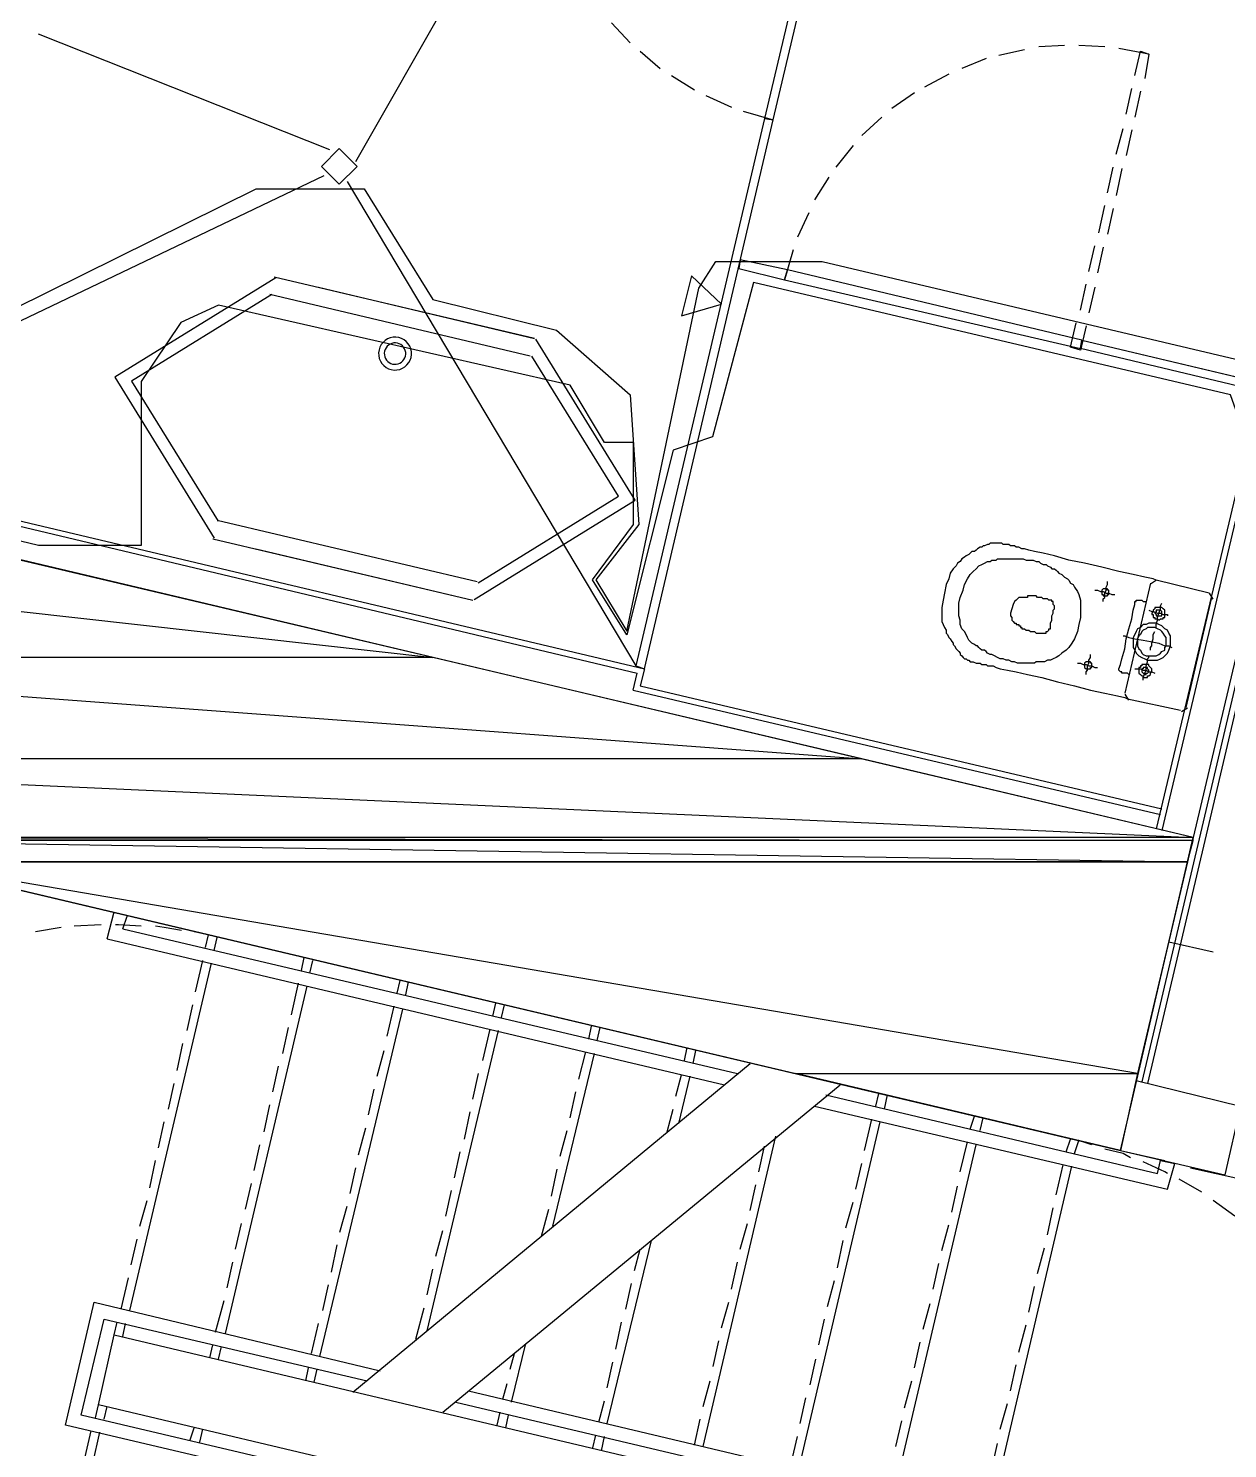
# Model space of a CAD drawing. Header units: feet. Extents: x -84 to 198, y -22 to 181.
# Drawn here: x 35.67 to 46.85, y 124.46 to 137.71 of the extents above; entities that cross this region are included whole.
import ezdxf

# ---------------------------------------------------------------- set-up
doc = ezdxf.new("R2010")
doc.units = ezdxf.units.FT
for name, color, linetype in [('A-AREA-COMUN', 252, 'CONTINUOUS'), ('A-AREA-UNIDAD', 30, 'CONTINUOUS'), ('A-LINEA', 7, 'CONTINUOUS'), ('A-LINEA-FINA', 9, 'CONTINUOUS'), ('A-MURO-CONCRETO', 8, 'CONTINUOUS')]:
    doc.layers.add(name, color=color, linetype=linetype)

msp = doc.modelspace()

# ---------------------------------------------------------------- linework, layer by layer
at = {"layer": 'A-AREA-COMUN'}
msp.add_lwpolyline([(69.568, 128.5333), (47.04, 133.8489), (46.88, 134.2933), (42.432, 135.3422), (42.048, 133.9022), (41.68, 133.7778), (41.248, 132.0533), (40.928, 132.5689), (41.312, 133.0844), (41.312, 133.8489), (41.04, 133.8489), (40.72, 134.3822), (37.44, 135.1289), (37.088, 134.9689), (36.72, 134.4178), (36.72, 132.8889), (35.76, 132.8889), (31.392, 133.9378), (30.912, 133.4222), (30.8, 132.8533), (30.56, 132.8178), (30.4, 132.1244), (29.44, 132.0178), (27.92, 127.5733)], dxfattribs=at)
at = {"layer": 'A-AREA-UNIDAD'}
msp.add_lwpolyline([(33.92, 138.6133), (31.872, 136.1422), (32, 134.8978), (31.68, 134.7022), (31.552, 134.2222), (32.992, 133.9022), (34.592, 134.6489), (34.64, 134.8978), (35.2, 134.9333), (37.792, 136.2133), (38.8, 136.2133), (39.44, 135.1822), (40.592, 134.8978), (41.28, 134.2933), (41.36, 133.0844), (40.96, 132.5689), (41.248, 132.0889), (41.92, 135.2889), (42.08, 135.5378), (43.072, 135.5378), (49.168, 134.0978), (49.2, 133.6533), (70.368, 128.6578)], dxfattribs=at)
at = {"layer": 'A-LINEA'}
for p, q in [((38.72, 136.4711), (41.16, 140.7378)), ((38.48, 136.5778), (35.76, 137.6578)), ((41.1067, 137.7644), (41.28, 137.5778)), ((44.96, 137.5111), (44.72, 137.4578)), ((45.3333, 137.5511), (45.0933, 137.5378)), ((45.7067, 137.5378), (45.4667, 137.5511)), ((41.3733, 137.4978), (41.56, 137.3378)), ((44.6, 137.4311), (44.3733, 137.3378)), ((46.12, 137.4711), (46.08, 137.2444)), ((41.6667, 137.2711), (41.88, 137.1378)), ((44.2533, 137.2844), (44.0267, 137.1644)), ((43.9333, 137.1111), (43.72, 136.9644)), ((45.9067, 136.9111), (45.96, 137.1511)), ((46.04, 137.1244), (45.9867, 136.8844)), ((41.9867, 137.0844), (42.2267, 136.9778)), ((42.3333, 136.9378), (42.6133, 136.8578)), ((42.5867, 136.9111), (42.5867, 136.9111)), ((43.6267, 136.8844), (43.44, 136.7111)), ((45.8133, 136.5378), (45.88, 136.7778)), ((45.96, 136.7644), (45.9067, 136.5244)), ((43.36, 136.6178), (43.2, 136.4178)), ((32.9867, 133.7378), (38.4267, 136.3378)), ((43.1333, 136.3244), (43, 136.1111)), ((45.7333, 136.1778), (45.7867, 136.4178)), ((45.8667, 136.4044), (45.8133, 136.1511)), ((38.64, 136.2844), (41.3333, 131.7644)), ((45.6533, 135.8044), (45.7067, 136.0578)), ((42.9467, 135.9911), (42.84, 135.7644)), ((45.7867, 136.0311), (45.7333, 135.7911)), ((45.56, 135.4444), (45.6133, 135.6844)), ((45.6933, 135.6711), (45.64, 135.4311)), ((42.7467, 135.4578), (42.3067, 135.5511)), ((42.8, 135.6444), (42.72, 135.3644)), ((42.7733, 135.4044), (42.7733, 135.4044)), ((45.48, 135.0844), (45.5333, 135.3244)), ((45.6133, 135.2978), (45.56, 135.0578)), ((37.92, 135.2311), (40.3467, 134.6578)), ((38.9458, 134.7383), (38.9374, 134.7129)), ((38.9584, 134.7618), (38.9458, 134.7383)), ((38.975, 134.7828), (38.9584, 134.7618)), ((38.9949, 134.8006), (38.975, 134.7828)), ((39.003, 134.7326), (38.9948, 134.7172)), ((39.0176, 134.8147), (38.9949, 134.8006)), ((39.0138, 134.7463), (39.003, 134.7326)), ((39.0268, 134.7579), (39.0138, 134.7463)), ((39.0425, 134.8246), (39.0176, 134.8147)), ((39.0416, 134.7671), (39.0268, 134.7579)), ((39.0578, 134.7735), (39.0416, 134.7671)), ((39.0686, 134.83), (39.0425, 134.8246)), ((39.0749, 134.7771), (39.0578, 134.7735)), ((39.0953, 134.8309), (39.0686, 134.83)), ((39.0923, 134.7776), (39.0749, 134.7771)), ((39.1096, 134.7751), (39.0923, 134.7776)), ((39.1218, 134.827), (39.0953, 134.8309)), ((39.1261, 134.7697), (39.1096, 134.7751)), ((39.1472, 134.8187), (39.1218, 134.827)), ((39.1415, 134.7614), (39.1261, 134.7697)), ((39.1552, 134.7506), (39.1415, 134.7614)), ((39.1707, 134.806), (39.1472, 134.8187)), ((39.1668, 134.7376), (39.1552, 134.7506)), ((39.176, 134.7228), (39.1668, 134.7376)), ((39.1917, 134.7895), (39.1707, 134.806)), ((39.1824, 134.7066), (39.176, 134.7228)), ((39.2095, 134.7695), (39.1917, 134.7895)), ((39.2236, 134.7468), (39.2095, 134.7695)), ((39.2335, 134.722), (39.2236, 134.7468)), ((39.2389, 134.6958), (39.2335, 134.722)), ((45.4933, 134.8044), (47.1733, 134.4044)), ((38.9374, 134.7129), (38.9336, 134.6864)), ((38.9336, 134.6864), (38.9344, 134.6597)), ((38.9344, 134.6597), (38.9398, 134.6336)), ((38.9398, 134.6336), (38.9498, 134.6087)), ((38.9498, 134.6087), (38.9638, 134.586)), ((38.9638, 134.586), (38.9816, 134.5661)), ((38.9893, 134.7007), (38.9868, 134.6834)), ((38.9868, 134.6834), (38.9874, 134.666)), ((38.9874, 134.666), (38.9909, 134.6489)), ((38.9948, 134.7172), (38.9893, 134.7007)), ((38.9909, 134.6489), (38.9974, 134.6327)), ((38.9974, 134.6327), (39.0066, 134.6179)), ((39.0066, 134.6179), (39.0182, 134.6049)), ((39.0182, 134.6049), (39.0319, 134.5941)), ((39.0319, 134.5941), (39.0472, 134.5859)), ((39.1155, 134.582), (39.1317, 134.5885)), ((39.1317, 134.5885), (39.1465, 134.5977)), ((39.1465, 134.5977), (39.1595, 134.6093)), ((39.1595, 134.6093), (39.1703, 134.623)), ((39.1703, 134.623), (39.1786, 134.6383)), ((39.1786, 134.6383), (39.184, 134.6549)), ((39.186, 134.6896), (39.1824, 134.7066)), ((39.184, 134.6549), (39.1865, 134.6721)), ((39.1865, 134.6721), (39.186, 134.6896)), ((39.1984, 134.5727), (39.2149, 134.5937)), ((39.2149, 134.5937), (39.2276, 134.6173)), ((39.2276, 134.6173), (39.2359, 134.6427)), ((39.2359, 134.6427), (39.2398, 134.6691)), ((39.2398, 134.6691), (39.2389, 134.6958)), ((38.9816, 134.5661), (39.0026, 134.5495)), ((39.0026, 134.5495), (39.0262, 134.5369)), ((39.0262, 134.5369), (39.0516, 134.5285)), ((39.0472, 134.5859), (39.0638, 134.5804)), ((39.0516, 134.5285), (39.078, 134.5247)), ((39.0638, 134.5804), (39.081, 134.5779)), ((39.078, 134.5247), (39.1047, 134.5255)), ((39.081, 134.5779), (39.0984, 134.5785)), ((39.0984, 134.5785), (39.1155, 134.582)), ((39.1047, 134.5255), (39.1309, 134.531)), ((39.1309, 134.531), (39.1557, 134.5409)), ((39.1557, 134.5409), (39.1784, 134.5549)), ((39.1784, 134.5549), (39.1984, 134.5727)), ((47.1733, 134.4044), (46.1867, 130.2444)), ((47.2133, 134.3378), (46.24, 130.2311)), ((31.3067, 134.0844), (41.3467, 131.6978)), ((31.3333, 134.1244), (41.4133, 131.7378)), ((47.3467, 133.6178), (46.5333, 130.1644)), ((47.3867, 133.5511), (46.5867, 130.1511)), ((47.4267, 133.4844), (46.64, 130.1378)), ((37.4267, 133.1244), (39.8533, 132.5511)), ((37.3867, 132.9511), (39.8133, 132.3778)), ((37.7867, 132.8578), (39.8133, 132.3778)), ((46.1333, 132.5378), (45.8933, 131.5111)), ((46.1907, 132.5632), (46.1346, 132.5285)), ((46.68, 132.4444), (46.1867, 132.5644)), ((46.4667, 131.3778), (46.7067, 132.4044)), ((46.7187, 132.387), (46.6841, 132.4432)), ((41.3067, 131.5378), (41.3467, 131.6978)), ((41.4133, 131.7378), (41.3733, 131.5778)), ((41.3733, 131.5778), (46.24, 130.4311)), ((41.3067, 131.5378), (46.2267, 130.3778)), ((45.8946, 131.5019), (45.9293, 131.4457)), ((45.92, 131.4578), (46.4133, 131.3511)), ((46.4226, 131.339), (46.4787, 131.3737)), ((46.5333, 130.1644), (46, 127.8978)), ((46.5867, 130.1511), (46.0533, 127.8844)), ((46.64, 130.1378), (46.1067, 127.8711)), ((36.4, 129.2178), (36.4667, 129.4711)), ((36.5467, 129.3111), (36.5867, 129.4311)), ((35.9733, 129.3244), (35.7333, 129.2844)), ((36.3467, 129.3511), (36.0933, 129.3378)), ((36.5467, 129.3111), (42.28, 127.9644)), ((36.4, 129.2178), (42.16, 127.8578)), ((37.3467, 129.2578), (37.2133, 129.2844)), ((37.32, 129.1378), (37.3467, 129.2578)), ((37.4, 129.1111), (37.4267, 129.2311)), ((46.3067, 129.1911), (46.72, 129.0978)), ((38.2133, 128.9244), (38.24, 129.0444)), ((36.6133, 125.7511), (37.3733, 128.9911)), ((37.2267, 128.7244), (37.2933, 129.0178)), ((38.2933, 128.8978), (38.32, 129.0178)), ((37.5067, 125.5378), (38.2667, 128.7778)), ((38.12, 128.5111), (38.1867, 128.8044)), ((39.1067, 128.7111), (39.1333, 128.8311)), ((39.1867, 128.6978), (39.2133, 128.8178)), ((37.1467, 128.3644), (37.2, 128.6044)), ((38.3867, 125.3244), (39.16, 128.5644)), ((39.0133, 128.3111), (39.08, 128.5911)), ((40, 128.4978), (40.0267, 128.6178)), ((40.08, 128.4844), (40.1067, 128.6044)), ((38.04, 128.1511), (38.0933, 128.3911)), ((39.3867, 125.5644), (40.0533, 128.3644)), ((39.9067, 128.0844), (39.9733, 128.3778)), ((40.8933, 128.2844), (40.92, 128.4044)), ((40.9733, 128.2711), (41, 128.3911)), ((37.0533, 127.9911), (37.1067, 128.2444)), ((38.92, 127.9378), (38.9867, 128.1778)), ((40.56, 126.5378), (40.9467, 128.1511)), ((40.8, 127.9111), (40.8667, 128.1644)), ((41.7867, 128.0844), (41.8133, 128.2044)), ((41.8667, 128.0578), (41.8933, 128.1778)), ((37.9467, 127.7911), (38, 128.0311)), ((38.6933, 124.9911), (42.4, 128.0578)), ((39.8133, 127.7244), (39.8667, 127.9644)), ((36.9733, 127.6311), (37.0267, 127.8711)), ((39.5333, 124.8044), (43.24, 127.8578)), ((41.7067, 127.7511), (41.76, 127.9511)), ((41.7333, 127.4978), (41.84, 127.9378)), ((46, 127.8978), (46.9733, 127.6578)), ((38.84, 127.5778), (38.8933, 127.8178)), ((40.72, 127.5511), (40.7733, 127.7911)), ((43.1067, 127.7644), (46.2, 127.0311)), ((43.5733, 127.6578), (43.6, 127.7778)), ((43.6533, 127.6311), (43.68, 127.7644)), ((37.8667, 127.4178), (37.92, 127.6711)), ((39.7333, 127.3511), (39.7867, 127.6044)), ((41.6267, 127.4178), (41.68, 127.6311)), ((43, 127.6578), (46.2933, 126.8844)), ((46.9733, 127.6578), (46.8267, 127.0178)), ((36.88, 127.2711), (36.9333, 127.5111)), ((38.7467, 127.2044), (38.8133, 127.4578)), ((42.8533, 124.2711), (43.6133, 127.5111)), ((43.4667, 127.2444), (43.5333, 127.5378)), ((44.4533, 127.4444), (44.4933, 127.5644)), ((44.5467, 127.4311), (44.5733, 127.5511)), ((40.6267, 127.1911), (40.6933, 127.4311)), ((41.96, 124.4844), (42.64, 127.3778)), ((44.36, 127.0444), (44.4267, 127.3244)), ((45.3467, 127.2311), (45.3867, 127.3511)), ((45.4267, 127.2178), (45.4667, 127.3378)), ((45.5867, 127.2978), (45.4667, 127.3378)), ((37.7733, 127.0578), (37.8267, 127.2978)), ((39.64, 126.9911), (39.6933, 127.2311)), ((42.48, 127.0444), (42.5333, 127.2844)), ((43.7467, 124.0578), (44.5067, 127.2978)), ((45.8533, 127.2444), (46.8267, 127.0178)), ((45.8533, 127.2444), (46.2667, 127.1511)), ((36.8, 126.8978), (36.8533, 127.1511)), ((38.6667, 126.8444), (38.72, 127.0844)), ((40.5467, 126.8178), (40.6, 127.0711)), ((43.3867, 126.8844), (43.44, 127.1244)), ((44.64, 123.8444), (45.4, 127.0978)), ((45.2533, 126.8311), (45.32, 127.1111)), ((46.2, 127.0311), (46.2267, 127.1511)), ((46.2267, 127.1511), (46.36, 127.1244)), ((46.2933, 126.8844), (46.36, 127.1244)), ((46.5067, 127.0844), (46.9867, 126.9778)), ((37.6933, 126.6978), (37.7467, 126.9378)), ((42.4, 126.6844), (42.4533, 126.9244)), ((44.28, 126.6711), (44.3333, 126.9111)), ((46.6133, 126.8578), (46.4, 126.9778)), ((36.7067, 126.5378), (36.7733, 126.7778)), ((39.56, 126.6311), (39.6133, 126.8711)), ((46.92, 126.6311), (46.72, 126.7778)), ((38.5733, 126.4844), (38.64, 126.7244)), ((40.4533, 126.4444), (40.52, 126.6978)), ((43.2933, 126.5244), (43.36, 126.7644)), ((45.1733, 126.4578), (45.2267, 126.7111)), ((37.6, 126.3244), (37.6533, 126.5644)), ((42.3067, 126.3244), (42.3733, 126.5644)), ((44.1867, 126.3111), (44.2533, 126.5511)), ((36.6267, 126.1778), (36.68, 126.4178)), ((39.4667, 126.2578), (39.5333, 126.4978)), ((41.0667, 124.6978), (41.48, 126.4044)), ((43.2133, 126.1511), (43.2667, 126.4044)), ((38.4933, 126.1111), (38.5467, 126.3644)), ((41.32, 126.1244), (41.3733, 126.3244)), ((45.08, 126.0978), (45.1467, 126.3378)), ((37.52, 125.9644), (37.5733, 126.2044)), ((39.3867, 125.8978), (39.44, 126.1378)), ((42.2267, 125.9511), (42.28, 126.2044)), ((44.1067, 125.9511), (44.16, 126.1911)), ((36.5333, 125.7644), (36.6, 126.0578)), ((38.4133, 125.7511), (38.4667, 125.9911)), ((41.24, 125.7644), (41.2933, 126.0044)), ((43.12, 125.7911), (43.1867, 126.0311)), ((45, 125.7378), (45.0533, 125.9778)), ((37.4133, 125.5511), (37.4933, 125.8444)), ((39.28, 125.4844), (39.36, 125.7778)), ((42.1333, 125.5911), (42.2, 125.8311)), ((44.0133, 125.5778), (44.08, 125.8178)), ((36.4667, 125.5244), (36.4933, 125.6444)), ((36.5467, 125.5111), (36.5733, 125.6311)), ((38.3067, 125.3511), (38.3733, 125.6311)), ((41.1467, 125.3911), (41.2, 125.6444)), ((43.04, 125.4311), (43.0933, 125.6711)), ((44.9067, 125.3644), (44.9733, 125.6178)), ((42.0533, 125.2311), (42.1067, 125.4711)), ((43.9333, 125.2178), (43.9867, 125.4578)), ((37.36, 125.3111), (37.3867, 125.4311)), ((37.44, 125.2978), (37.4667, 125.4178)), ((40.16, 125.2044), (40.2, 125.3511)), ((40.1733, 124.8978), (40.3067, 125.4444)), ((38.2533, 125.0978), (38.28, 125.2178)), ((38.3333, 125.0844), (38.36, 125.2044)), ((41.0667, 125.0311), (41.12, 125.2711)), ((42.96, 125.0578), (43.0133, 125.2978)), ((44.8267, 125.0044), (44.88, 125.2444)), ((40.0933, 124.9244), (40.1333, 125.0711)), ((41.96, 124.8578), (42.0267, 125.0978)), ((43.84, 124.8444), (43.9067, 125.0978)), ((42.8667, 124.6978), (42.92, 124.9378)), ((36.2933, 124.7511), (36.32, 124.8711)), ((36.3733, 124.7378), (36.4, 124.8578)), ((40.04, 124.6844), (40.0667, 124.8044)), ((40.9867, 124.7111), (41.04, 124.9111)), ((44.7333, 124.6444), (44.8, 124.8844)), ((37.1733, 124.5378), (37.2133, 124.6578)), ((40.12, 124.6578), (40.1467, 124.7778)), ((41.88, 124.4978), (41.9333, 124.7378)), ((43.76, 124.4844), (43.8133, 124.7244)), ((35.4933, 121.3911), (36.2533, 124.6311)), ((36.2667, 124.3244), (36.3333, 124.6178)), ((37.2667, 124.5244), (37.2933, 124.6444)), ((40.9333, 124.4711), (40.96, 124.5911)), ((41.0133, 124.4444), (41.04, 124.5778)), ((42.7733, 124.2844), (42.84, 124.5778)), ((44.6533, 124.2711), (44.7067, 124.5111))]:
    msp.add_line(p, q, dxfattribs=at)
for points in [[(43.1867, 139.6311), (42.5333, 136.8711), (42.6133, 136.8578), (43.2667, 139.6178), (43.1867, 139.6311)], [(45.9867, 137.2711), (46.04, 137.4978), (46.12, 137.4711), (45.84, 137.5244)], [(42.5333, 136.8711), (41.3333, 131.7644), (41.4133, 131.7378), (42.6133, 136.8578), (42.5333, 136.8711)], [(42.5733, 136.8178), (42.5733, 136.8178), (42.5733, 136.8178)], [(38.7333, 136.4244), (38.5667, 136.5911), (38.4, 136.4244), (38.5667, 136.2578), (38.7333, 136.4244)], [(42.7467, 135.4578), (42.3067, 135.5511), (42.2933, 135.4711), (42.72, 135.3644), (42.7467, 135.4578)], [(37.9737, 135.3843), (36.4735, 134.4581), (37.3997, 132.9579)], [(38.3733, 135.2978), (40.3867, 134.8178), (37.96, 135.3911)], [(42.3467, 135.4978), (42.3467, 135.4978), (42.3467, 135.4978)], [(42.6933, 135.4178), (42.6933, 135.4178), (42.6933, 135.4178)], [(45.4933, 134.8044), (42.7467, 135.4578), (42.72, 135.3644), (45.48, 134.7244), (45.4933, 134.8044)], [(37.9368, 135.2286), (36.6292, 134.4213), (37.4365, 133.1136)], [(45.5333, 134.9378), (45.48, 134.7111), (45.3867, 134.7378), (45.44, 134.9644)], [(39.8263, 132.3846), (41.3265, 133.3108), (40.4003, 134.811)], [(45.44, 134.7644), (45.44, 134.7644), (45.44, 134.7644)], [(45.4933, 134.8044), (47.1733, 134.4044), (47.16, 134.3244), (45.48, 134.7244), (45.4933, 134.8044)], [(45.5333, 134.7511), (45.5333, 134.7511), (45.5333, 134.7511)], [(39.8632, 132.5403), (41.1708, 133.3476), (40.3635, 134.6553)], [(69.4933, 111.0311), (69.9467, 112.9778), (31.7067, 122.0311), (33.6267, 130.1378), (45.8533, 127.2444), (46.5333, 130.1644), (31.72, 133.6711)], [(46.1867, 132.5644), (46.16, 132.5778), (46.08, 132.5911), (45.9733, 132.6178), (45.84, 132.6444), (45.68, 132.6844), (45.52, 132.7244), (45.3733, 132.7511), (45.24, 132.7911), (45.1333, 132.8178), (45.0533, 132.8311), (45, 132.8444), (44.96, 132.8578), (44.9333, 132.8578), (44.9067, 132.8711), (44.8933, 132.8711), (44.88, 132.8711), (44.8667, 132.8844), (44.8533, 132.8844), (44.84, 132.8844), (44.8267, 132.8844), (44.8133, 132.8978), (44.7867, 132.8978), (44.7733, 132.8978), (44.76, 132.8978), (44.7467, 132.9111), (44.7333, 132.9111), (44.72, 132.9111), (44.7067, 132.9111), (44.6933, 132.9111), (44.6667, 132.9111), (44.6533, 132.9111), (44.64, 132.9111), (44.6267, 132.8978), (44.6133, 132.8978), (44.5867, 132.8844), (44.5733, 132.8844), (44.56, 132.8711), (44.5467, 132.8711), (44.52, 132.8578), (44.5067, 132.8444), (44.4933, 132.8311), (44.4667, 132.8311), (44.4533, 132.8178), (44.44, 132.8044), (44.4133, 132.7911), (44.4, 132.7778), (44.3733, 132.7644), (44.36, 132.7378), (44.3333, 132.7244), (44.32, 132.6978), (44.2933, 132.6711), (44.2667, 132.6311), (44.2533, 132.5778), (44.2267, 132.5244), (44.2133, 132.4444), (44.2, 132.3778), (44.1867, 132.3111), (44.1867, 132.2578), (44.1867, 132.2178), (44.1867, 132.1778), (44.2, 132.1511), (44.2133, 132.1244), (44.2267, 132.0978), (44.2267, 132.0711), (44.24, 132.0578), (44.2533, 132.0311), (44.2667, 132.0178), (44.28, 131.9911), (44.2933, 131.9778), (44.2933, 131.9644), (44.3067, 131.9511), (44.32, 131.9244), (44.3333, 131.9111), (44.3467, 131.8978), (44.36, 131.8844), (44.36, 131.8711), (44.3733, 131.8578), (44.3867, 131.8444), (44.4, 131.8311), (44.4133, 131.8311), (44.4267, 131.8178), (44.44, 131.8178), (44.4533, 131.8044), (44.4667, 131.8044), (44.48, 131.8044), (44.5067, 131.7911), (44.52, 131.7911), (44.5333, 131.7911), (44.5467, 131.7911), (44.56, 131.7778), (44.5733, 131.7778), (44.5867, 131.7778), (44.6, 131.7778), (44.6133, 131.7644), (44.6267, 131.7644), (44.64, 131.7644), (44.6533, 131.7644), (44.6667, 131.7644), (44.6933, 131.7511), (44.7333, 131.7378), (44.8, 131.7244), (44.88, 131.7111), (44.9867, 131.6844), (45.12, 131.6578), (45.2667, 131.6178), (45.4267, 131.5778), (45.5733, 131.5378), (45.7067, 131.5111), (45.8267, 131.4844), (45.8933, 131.4711), (45.92, 131.4578)], [(45.4667, 132.1511), (45.4533, 132.0844), (45.4267, 132.0178), (45.4, 131.9778), (45.3733, 131.9378), (45.3467, 131.9111), (45.3067, 131.8844), (45.28, 131.8578), (45.2533, 131.8444), (45.2267, 131.8311), (45.2, 131.8178), (45.1733, 131.8178), (45.1467, 131.8044), (45.1333, 131.8044), (45.1067, 131.8044), (45.0933, 131.8044), (45.0667, 131.8044), (45.0533, 131.7911), (45.0267, 131.7911), (45.0133, 131.7911), (44.9867, 131.7911), (44.96, 131.7911), (44.9467, 131.7911), (44.92, 131.7911), (44.8933, 131.7911), (44.8667, 131.8044), (44.84, 131.8044), (44.8133, 131.8178), (44.7867, 131.8178), (44.76, 131.8311), (44.7333, 131.8311), (44.7067, 131.8444), (44.68, 131.8578), (44.6533, 131.8711), (44.64, 131.8711), (44.6133, 131.8844), (44.6, 131.8978), (44.5867, 131.9111), (44.56, 131.9111), (44.5467, 131.9244), (44.5333, 131.9378), (44.52, 131.9511), (44.5067, 131.9511), (44.4933, 131.9644), (44.4667, 131.9778), (44.4533, 131.9911), (44.44, 132.0044), (44.4267, 132.0311), (44.4133, 132.0578), (44.4, 132.0844), (44.3733, 132.1111), (44.36, 132.1511), (44.36, 132.1911), (44.3467, 132.2311), (44.3467, 132.2844), (44.3467, 132.3511), (44.36, 132.4044), (44.3867, 132.4711), (44.4, 132.5244), (44.4267, 132.5778), (44.4533, 132.6178), (44.48, 132.6444), (44.5067, 132.6711), (44.5333, 132.6978), (44.56, 132.7111), (44.5867, 132.7244), (44.6133, 132.7378), (44.64, 132.7378), (44.6533, 132.7511), (44.6667, 132.7511), (44.6933, 132.7511), (44.7067, 132.7644), (44.7333, 132.7644), (44.7467, 132.7644), (44.76, 132.7644), (44.7867, 132.7644), (44.8, 132.7644), (44.8267, 132.7644), (44.8533, 132.7644), (44.8667, 132.7644), (44.8933, 132.7644), (44.92, 132.7644), (44.9467, 132.7644), (44.9733, 132.7511), (45, 132.7511), (45.04, 132.7511), (45.0667, 132.7378), (45.0933, 132.7378), (45.1067, 132.7244), (45.1333, 132.7111), (45.16, 132.7111), (45.1733, 132.6978), (45.2, 132.6844), (45.2133, 132.6711), (45.24, 132.6711), (45.2533, 132.6578), (45.2667, 132.6444), (45.28, 132.6311), (45.3067, 132.6178), (45.32, 132.6044), (45.3333, 132.5911), (45.36, 132.5778), (45.3733, 132.5644), (45.3867, 132.5378), (45.4133, 132.5244), (45.4267, 132.4978), (45.4533, 132.4578), (45.4667, 132.4311), (45.48, 132.3778), (45.48, 132.3378), (45.48, 132.2844), (45.48, 132.2178), (45.4667, 132.1511)], [(45.6133, 132.4711), (45.6267, 132.4711), (45.64, 132.4711), (45.6667, 132.4578), (45.6933, 132.4578), (45.72, 132.4444), (45.7467, 132.4444), (45.7733, 132.4311), (45.8, 132.4311)], [(45.68, 132.4578), (45.68, 132.4444), (45.68, 132.4311), (45.6933, 132.4311), (45.6933, 132.4178), (45.7067, 132.4178), (45.72, 132.4178), (45.7333, 132.4178), (45.7333, 132.4311), (45.7467, 132.4311), (45.7467, 132.4444), (45.7467, 132.4578), (45.7467, 132.4711), (45.7333, 132.4711), (45.7333, 132.4844), (45.72, 132.4844), (45.7067, 132.4844), (45.6933, 132.4844), (45.68, 132.4711), (45.68, 132.4578)], [(45.6933, 132.3644), (45.6933, 132.3911), (45.7067, 132.4044), (45.7067, 132.4444), (45.72, 132.4711), (45.72, 132.4978), (45.7333, 132.5244), (45.7333, 132.5378), (45.7333, 132.5511)], [(45.24, 132.3111), (45.24, 132.3244), (45.2267, 132.3378), (45.2267, 132.3511), (45.2267, 132.3644), (45.2133, 132.3644), (45.2133, 132.3778), (45.2, 132.3778), (45.1867, 132.3778), (45.1733, 132.3911), (45.16, 132.3911), (45.1467, 132.3911), (45.1333, 132.3911), (45.12, 132.4044), (45.1067, 132.4044), (45.0933, 132.4044), (45.08, 132.4044), (45.0667, 132.4178), (45.0533, 132.4178), (45.04, 132.4178), (45.0267, 132.4178), (45.0133, 132.4178), (45, 132.4178), (44.9867, 132.4178), (44.9867, 132.4044), (44.9733, 132.4044), (44.96, 132.4044), (44.9467, 132.4044), (44.9333, 132.4044), (44.92, 132.4044), (44.9067, 132.4044), (44.8933, 132.3911), (44.88, 132.3778), (44.8667, 132.3644), (44.8533, 132.3378), (44.84, 132.2978), (44.8267, 132.2578), (44.8267, 132.2311), (44.84, 132.2178), (44.84, 132.1911), (44.8533, 132.1778), (44.8667, 132.1644), (44.88, 132.1644), (44.88, 132.1511), (44.8933, 132.1511), (44.9067, 132.1511), (44.9067, 132.1378), (44.92, 132.1378), (44.92, 132.1244), (44.9333, 132.1244), (44.9333, 132.1111), (44.9467, 132.1111), (44.96, 132.1111), (44.9733, 132.0978), (44.9867, 132.0978), (45, 132.0978), (45.0133, 132.0844), (45.0267, 132.0844), (45.04, 132.0844), (45.0533, 132.0844), (45.0667, 132.0711), (45.08, 132.0711), (45.0933, 132.0711), (45.1067, 132.0711), (45.12, 132.0711), (45.1333, 132.0711), (45.1467, 132.0711), (45.16, 132.0711), (45.16, 132.0844), (45.1733, 132.0844), (45.1867, 132.0978), (45.1867, 132.1111), (45.2, 132.1111), (45.2, 132.1378), (45.2, 132.1644), (45.2133, 132.1911), (45.2133, 132.2311), (45.2267, 132.2578), (45.2267, 132.2844), (45.24, 132.2978), (45.24, 132.3111)], [(45.9333, 131.6844), (45.92, 131.6978), (45.9067, 131.6978), (45.8933, 131.6978), (45.88, 131.6978), (45.8667, 131.6978), (45.8667, 131.7111), (45.8533, 131.7111), (45.84, 131.7244), (45.84, 131.7378), (45.8533, 131.7778), (45.8667, 131.8311), (45.8933, 131.9244), (45.9067, 132.0178), (45.9333, 132.1111), (45.96, 132.2044), (45.9733, 132.2844), (45.9867, 132.3378), (45.9867, 132.3511), (45.9867, 132.3644), (46, 132.3644), (46, 132.3778), (46.0133, 132.3778), (46.0267, 132.3778), (46.04, 132.3778), (46.0533, 132.3778), (46.0667, 132.3644), (46.08, 132.3644), (46.0933, 132.3644)], [(46.1867, 132.1244), (46.1867, 132.1378), (46.1867, 132.1511), (46.2, 132.1911), (46.2, 132.2178), (46.2133, 132.2578), (46.2267, 132.2978), (46.2267, 132.3244), (46.24, 132.3511)], [(46.12, 132.2844), (46.1467, 132.2711), (46.16, 132.2711), (46.2, 132.2578), (46.2267, 132.2578), (46.2533, 132.2444), (46.28, 132.2444), (46.2933, 132.2444), (46.2933, 132.2311)], [(46.16, 132.2711), (46.1467, 132.2578), (46.1467, 132.2444), (46.16, 132.2444), (46.16, 132.2311), (46.16, 132.2178), (46.1733, 132.2178), (46.1733, 132.2044), (46.1867, 132.2044), (46.2, 132.2044), (46.2133, 132.1911), (46.2267, 132.2044), (46.24, 132.2044), (46.2533, 132.2044), (46.2533, 132.2178), (46.2667, 132.2178), (46.2667, 132.2311), (46.2667, 132.2444), (46.2667, 132.2578), (46.2667, 132.2711), (46.2667, 132.2844), (46.2533, 132.2978), (46.24, 132.3111), (46.2267, 132.3111), (46.2133, 132.3111), (46.2, 132.3111), (46.1867, 132.3111), (46.1733, 132.3111), (46.1733, 132.2978), (46.16, 132.2844), (46.16, 132.2711)], [(46.1867, 132.2711), (46.1733, 132.2578), (46.1867, 132.2444), (46.1867, 132.2311), (46.2, 132.2311), (46.2133, 132.2311), (46.2267, 132.2311), (46.24, 132.2311), (46.24, 132.2444), (46.24, 132.2578), (46.24, 132.2711), (46.2267, 132.2844), (46.2133, 132.2844), (46.2, 132.2844), (46.1867, 132.2844), (46.1867, 132.2711)], [(45.9733, 132.0311), (45.9733, 131.9911), (45.9733, 131.9644), (45.9733, 131.9378), (45.9867, 131.9111), (46, 131.8844), (46.0267, 131.8578), (46.0533, 131.8444), (46.08, 131.8311), (46.1067, 131.8178), (46.1333, 131.8178), (46.1733, 131.8178), (46.2, 131.8178), (46.2267, 131.8311), (46.2533, 131.8444), (46.28, 131.8711), (46.2933, 131.8844), (46.3067, 131.9111), (46.32, 131.9511), (46.32, 131.9778), (46.32, 132.0044), (46.32, 132.0444), (46.3067, 132.0711), (46.2933, 132.0978), (46.2667, 132.1111), (46.24, 132.1378), (46.2133, 132.1511), (46.1867, 132.1644), (46.16, 132.1644), (46.12, 132.1644), (46.0933, 132.1511), (46.0667, 132.1511), (46.04, 132.1244), (46.0133, 132.1111), (46, 132.0844), (45.9867, 132.0578), (45.9733, 132.0311)], [(46.0133, 132.0178), (46.0133, 131.9911), (46.0133, 131.9778), (46.0133, 131.9511), (46.0267, 131.9244), (46.04, 131.9111), (46.0533, 131.8844), (46.0667, 131.8711), (46.0933, 131.8578), (46.12, 131.8578), (46.1467, 131.8578), (46.16, 131.8578), (46.1867, 131.8578), (46.2133, 131.8711), (46.2267, 131.8844), (46.24, 131.8978), (46.2667, 131.9111), (46.2667, 131.9378), (46.28, 131.9511), (46.28, 131.9778), (46.28, 132.0044), (46.28, 132.0311), (46.2667, 132.0444), (46.2533, 132.0711), (46.24, 132.0844), (46.2267, 132.0978), (46.2, 132.1111), (46.1733, 132.1244), (46.16, 132.1244), (46.1333, 132.1244), (46.1067, 132.1244), (46.0933, 132.1111), (46.0667, 132.0978), (46.0533, 132.0844), (46.04, 132.0578), (46.0267, 132.0444), (46.0133, 132.0178)], [(46.1333, 131.9111), (46.1333, 131.9378), (46.1467, 131.9511), (46.1467, 131.9778), (46.16, 132.0178), (46.16, 132.0444), (46.16, 132.0578), (46.1733, 132.0844)], [(45.88, 132.0444), (45.8933, 132.0444), (45.9333, 132.0311), (45.9867, 132.0178), (46.0667, 132.0044), (46.1333, 131.9911), (46.2133, 131.9778), (46.2667, 131.9511), (46.3067, 131.9511), (46.3333, 131.9378)], [(45.52, 131.7778), (45.52, 131.7644), (45.52, 131.7511), (45.5333, 131.7378), (45.5467, 131.7378), (45.56, 131.7378), (45.5733, 131.7378), (45.5733, 131.7511), (45.5867, 131.7511), (45.5867, 131.7644), (45.5867, 131.7778), (45.5867, 131.7911), (45.5733, 131.7911), (45.5733, 131.8044), (45.56, 131.8044), (45.5467, 131.8044), (45.5333, 131.8044), (45.52, 131.7911), (45.52, 131.7778)], [(45.5333, 131.6844), (45.5333, 131.7111), (45.5467, 131.7244), (45.5467, 131.7644), (45.56, 131.7911), (45.56, 131.8178), (45.5733, 131.8444), (45.5733, 131.8578), (45.5733, 131.8711)], [(46.0667, 131.6311), (46.0667, 131.6444), (46.0667, 131.6578), (46.08, 131.6978), (46.0933, 131.7244), (46.0933, 131.7644), (46.1067, 131.8044), (46.1067, 131.8311), (46.12, 131.8444), (46.12, 131.8578)], [(41.3733, 131.7911), (41.3733, 131.7911), (41.3733, 131.7911)], [(45.4533, 131.7911), (45.4667, 131.7911), (45.48, 131.7911), (45.5067, 131.7778), (45.5333, 131.7778), (45.56, 131.7644), (45.5867, 131.7644), (45.6133, 131.7511), (45.6267, 131.7511), (45.64, 131.7511)], [(45.9867, 131.7378), (46, 131.7378), (46.0133, 131.7378), (46.04, 131.7378), (46.0667, 131.7244), (46.0933, 131.7244), (46.12, 131.7111), (46.1467, 131.7111), (46.1733, 131.6978)], [(46.0267, 131.7378), (46.0267, 131.7244), (46.0267, 131.7111), (46.0267, 131.6978), (46.04, 131.6844), (46.0533, 131.6711), (46.0667, 131.6711), (46.0667, 131.6578), (46.08, 131.6578), (46.0933, 131.6578), (46.1067, 131.6578), (46.1067, 131.6711), (46.12, 131.6711), (46.1333, 131.6844), (46.1333, 131.6978), (46.1467, 131.7111), (46.1467, 131.7244), (46.1467, 131.7378), (46.1333, 131.7511), (46.12, 131.7644), (46.12, 131.7778), (46.1067, 131.7778), (46.0933, 131.7778), (46.08, 131.7778), (46.0667, 131.7778), (46.0533, 131.7778), (46.0533, 131.7644), (46.04, 131.7644), (46.04, 131.7511), (46.0267, 131.7511), (46.0267, 131.7378)], [(46.0533, 131.7244), (46.0533, 131.7111), (46.0667, 131.6978), (46.08, 131.6978), (46.08, 131.6844), (46.0933, 131.6844), (46.0933, 131.6978), (46.1067, 131.6978), (46.12, 131.7111), (46.12, 131.7244), (46.1067, 131.7378), (46.1067, 131.7511), (46.0933, 131.7511), (46.08, 131.7511), (46.0667, 131.7511), (46.0667, 131.7378), (46.0533, 131.7378), (46.0533, 131.7244)], [(36.72, 129.3378), (36.5067, 129.3511), (36.48, 129.3511)], [(37.0933, 129.2978), (36.9333, 129.3244), (36.8533, 129.3378)], [(45.9467, 127.1778), (45.88, 127.2178), (45.7067, 127.2578)], [(46.2933, 127.0311), (46.2667, 127.0444), (46.0667, 127.1378)], [(39.7733, 125.0044), (44.88, 123.7911), (44.6133, 122.6578), (36.0133, 124.6844), (36.28, 125.8311), (38.9467, 125.1911)], [(39.6533, 124.8978), (44.7333, 123.6978), (44.52, 122.8044), (36.16, 124.7778), (36.3733, 125.6711), (38.8267, 125.0978)], [(36.32, 124.8711), (36.4667, 125.5244), (44.5733, 123.6044), (44.4267, 122.9511), (36.32, 124.8711)]]:
    msp.add_lwpolyline(points, dxfattribs=at)
at = {"layer": 'A-LINEA-FINA'}
msp.add_lwpolyline([(41.8533, 135.4044), (41.76, 135.0311), (42.1333, 135.1378), (41.8533, 135.4044), (41.8533, 135.4044)], dxfattribs=at)
at = {"layer": 'A-MURO-CONCRETO'}
for points in [[(31.2, 132.7644), (39.44, 131.8444), (30.72, 131.8444), (31.2, 132.7644), (31.2, 132.7644)], [(35.5333, 132.7644), (31.2, 132.7644), (39.44, 131.8444), (35.5333, 132.7644)], [(30.72, 131.8444), (43.44, 130.8978), (30.2933, 130.8978), (30.72, 131.8444), (30.72, 131.8444)], [(39.44, 131.8444), (30.72, 131.8444), (43.44, 130.8978), (39.44, 131.8444)], [(30.2933, 130.8978), (46.5333, 130.1644), (29.9867, 130.1644), (30.2933, 130.8978), (30.2933, 130.8978)], [(43.44, 130.8978), (30.2933, 130.8978), (46.5333, 130.1644), (43.44, 130.8978)], [(46.5333, 130.1644), (29.9867, 130.1644), (46.5333, 130.1378), (46.5333, 130.1644)], [(29.9867, 130.1644), (46.5333, 130.1378), (29.9867, 130.1378), (29.9867, 130.1644), (29.9867, 130.1644)], [(46.5333, 130.1378), (33.6267, 130.1378), (46.48, 129.9378), (46.5333, 130.1378)], [(33.6267, 130.1378), (46.48, 129.9378), (34.48, 129.9378), (33.6267, 130.1378), (33.6267, 130.1378)], [(34.48, 129.9378), (42.8267, 127.9644), (46.0133, 127.9644), (34.48, 129.9378)], [(34.48, 129.9378), (46.48, 129.9378), (46.0133, 127.9644), (34.48, 129.9378), (34.48, 129.9378)], [(42.8267, 127.9644), (46.0133, 127.9644), (45.8533, 127.2444), (42.8267, 127.9644), (42.8267, 127.9644)]]:
    msp.add_lwpolyline(points, dxfattribs=at)

doc.saveas('drawing.dxf')
